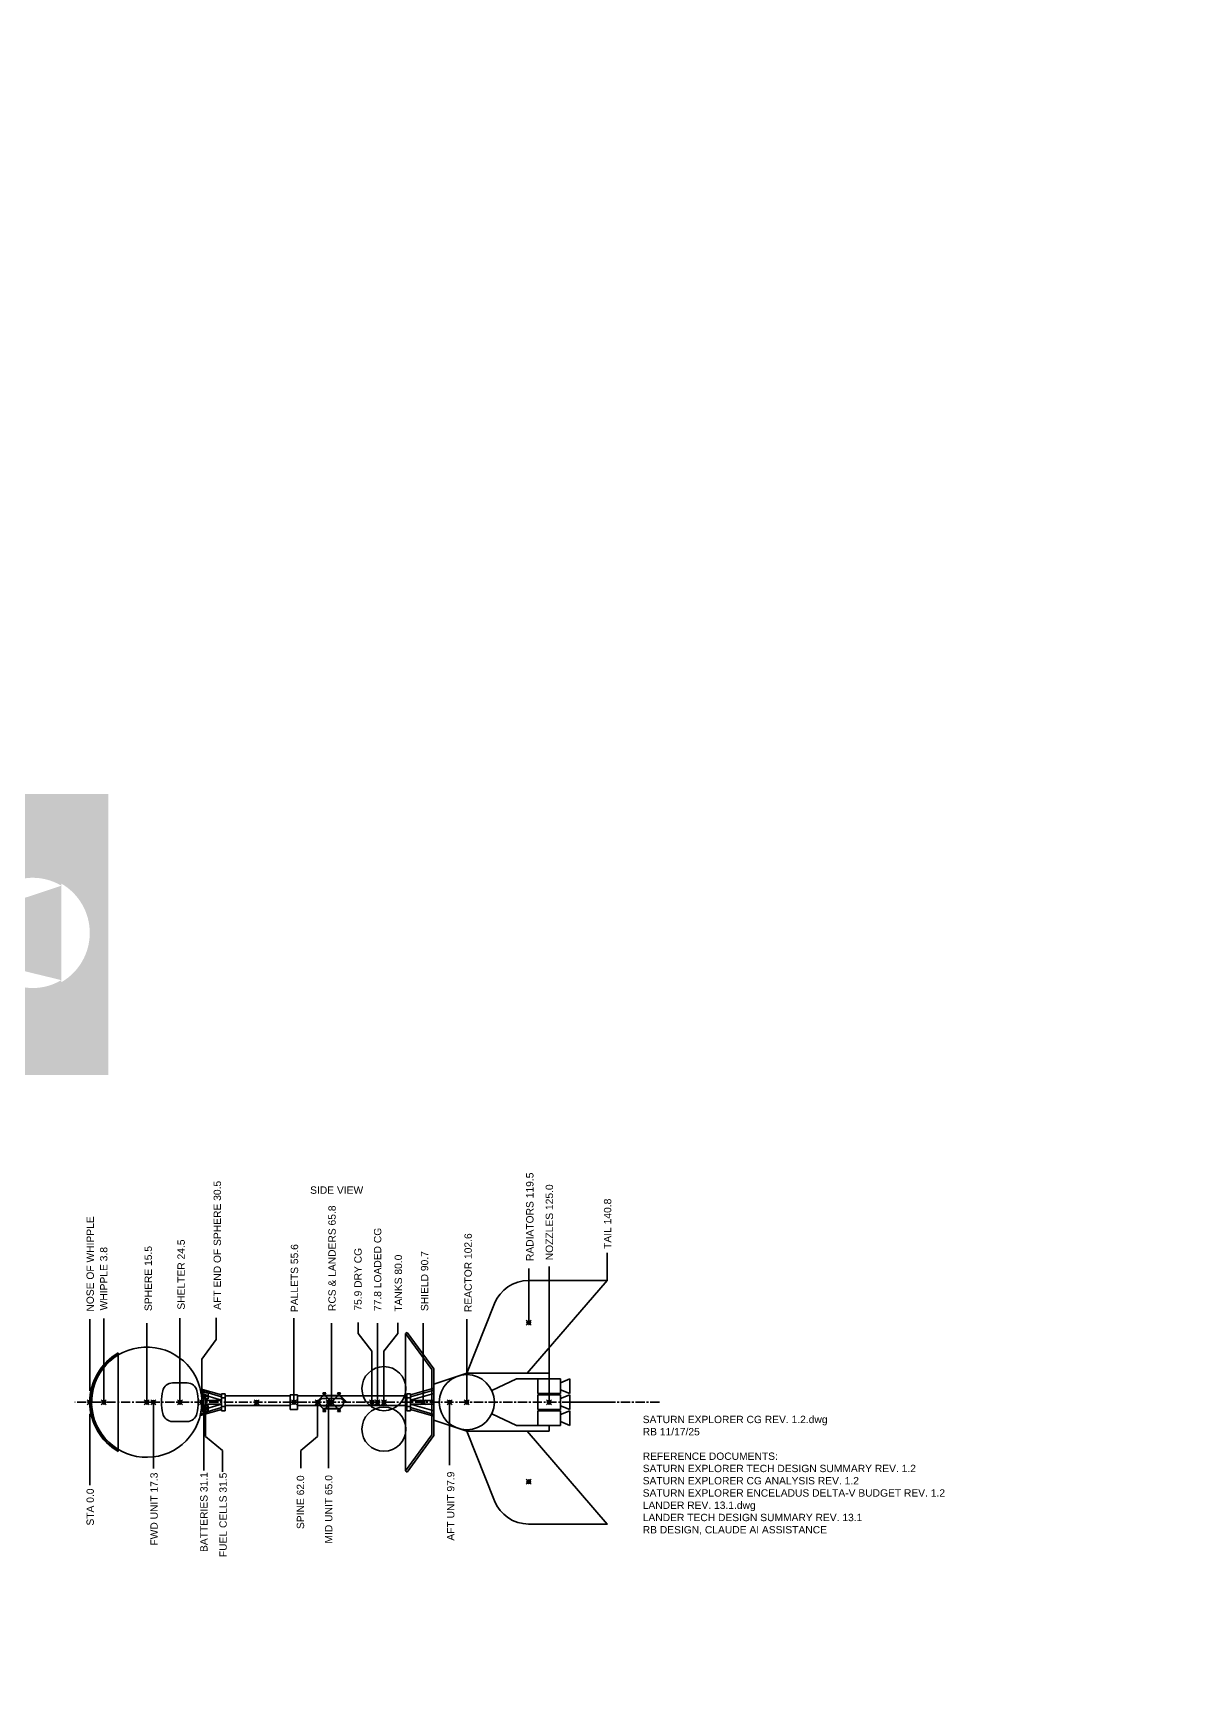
# Model space of a CAD drawing. Extents: x -331 to 300, y -77 to 474.
# Drawn here: x -15.4 to 299.9, y -77.5 to 372.5 of the extents above; entities that cross this region are included whole.
import ezdxf

# ---------------------------------------------------------------- set-up
doc = ezdxf.new("R2010")
doc.units = 0
doc.header["$LTSCALE"] = 2
doc.header["$MEASUREMENT"] = 0
doc.linetypes.add('CENTER', pattern=[2, 1.25, -0.25, 0.25, -0.25])
doc.layers.get('0').update_dxf_attribs({"color": 2, "linetype": 'CONTINUOUS'})
for name, color, linetype in [('BAT', 6, 'CONTINUOUS'), ('CENTERLINE', 5, 'CENTER'), ('DIM', 5, 'CONTINUOUS'), ('GEN', 30, 'CONTINUOUS'), ('HATCH', 6, 'CONTINUOUS'), ('NOZZLE', 1, 'CONTINUOUS'), ('PROFILE', 7, 'CONTINUOUS'), ('RADIATORS', 1, 'CONTINUOUS'), ('RCS', 5, 'CONTINUOUS'), ('REACTOR', 6, 'CONTINUOUS'), ('RING', 94, 'CONTINUOUS'), ('SHELTER', 52, 'CONTINUOUS'), ('SHIELDING', 132, 'CONTINUOUS'), ('STA', 5, 'CONTINUOUS'), ('STRUCTURE', 250, 'CONTINUOUS'), ('TANKS', 5, 'CONTINUOUS'), ('TEXT', 5, 'CONTINUOUS'), ('UTILITIES', 7, 'CONTINUOUS'), ('VIEW', 7, 'CONTINUOUS'), ('WHIPPLE', 60, 'CONTINUOUS')]:
    doc.layers.add(name, color=color, linetype=linetype)
doc.styles.get("Standard").update_dxf_attribs({"font": 'arial.ttf'})

# ---------------------------------------------------------------- blocks, each defined once
blk = doc.blocks.new('SHELTER')
blk.add_lwpolyline([(4.650573, -3.092811, 0.108871), (4.650573, 3.091775, 0.352025), (1.965, 5.25), (-1.965, 5.25, 0.352025), (-4.650573, 3.091775, 0.108871), (-4.650573, -3.092811, 0.352025), (-1.965, -5.251036), (1.965, -5.251036, 0.352025)], format="xyb", close=True)
blk = doc.blocks.new('CG')
at = {"layer": 'DIM'}
for p, q in [((0.676991, 0.676991), (-0.676991, -0.676991)), ((-0.676991, 0.676991), (0.676991, -0.676991))]:
    blk.add_line(p, q, dxfattribs=at)
blk.add_circle((0, 0), 0.5, dxfattribs=at)

msp = doc.modelspace()

# ---------------------------------------------------------------- hatches: boundary and pattern name
at = {"layer": 'PROFILE'}
h = msp.add_hatch(color=256, dxfattribs=at)
edge = h.paths.add_edge_path(flags=16)
edge.add_arc((-35.507666, 127.53409), 0.4, 214.649489, 475.722368)
edge = h.paths.add_edge_path(flags=16)
edge.add_line((-35.609939, 127.147386), (-36.107514, 127.123312))
edge = h.paths.add_edge_path(flags=16)
edge.add_arc((-35.507666, 127.53409), 0.4, 154.404555, 175.967301)
edge = h.paths.add_edge_path(flags=16)
edge.add_arc((-36.101817, 127.193253), 0.070172, 85.343003, 265.343003)
edge = h.paths.add_edge_path(flags=16)
edge.add_line((-36.096119, 127.263193), (-35.836724, 127.306669))
edge = h.paths.add_edge_path(flags=16)
edge.add_line((-35.885257, 128.060482), (-35.68127, 127.894454))
edge = h.paths.add_edge_path(flags=16)
edge.add_line((-35.906676, 127.562221), (-36.622239, 127.62199))
edge = h.paths.add_edge_path(flags=16)
edge.add_line((-35.836724, 127.306669), (-36.687309, 127.375957))
edge = h.paths.add_edge_path(flags=16)
edge.add_line((-35.868413, 127.706896), (-36.519966, 128.008694))
edge = h.paths.add_edge_path(flags=16)
edge.add_line((-35.68127, 127.894454), (-36.454897, 128.254727))
edge = h.paths.add_edge_path(flags=16)
edge.add_line((-35.405393, 127.920795), (-35.826009, 128.187706))
edge = h.paths.add_edge_path(flags=0)
edge.add_arc((-35.855633, 128.124094), 0.070172, 65.028854, 245.028854)
edge = h.paths.add_edge_path(flags=16)
edge.add_arc((-34.879272, 127.367896), 0.25, 0, 360)
edge = h.paths.add_edge_path(flags=16)
edge.add_line((-36.519966, 128.008694), (-36.454897, 128.254727))
edge = h.paths.add_edge_path(flags=16)
edge.add_line((-36.687309, 127.375957), (-36.622239, 127.62199))
edge = h.paths.add_edge_path(flags=16)
edge.add_arc((-102.602098, 127.676437), 7.5, 0, 360)
edge = h.paths.add_edge_path(flags=0)
edge.add_arc((-62.802098, 139.420385), 2.25, 310.813198, 437.160412)
edge = h.paths.add_edge_path(flags=16)
edge.add_arc((-62.802098, 139.420385), 2.25, 102.839588, 229.186802)
edge = h.paths.add_edge_path(flags=0)
edge.add_line((-58.302098, 131.767484), (-58.302098, 133.767484))
edge = h.paths.add_edge_path(flags=0)
edge.add_line((-58.302098, 131.767484), (-57.605811, 133.407673))
edge = h.paths.add_edge_path(flags=16)
edge.add_line((-56.184981, 130.047494), (-57.605811, 133.407673))
edge = h.paths.add_edge_path(flags=0)
edge.add_line((-67.302098, 131.767484), (-67.998385, 133.407673))
edge = h.paths.add_edge_path(flags=0)
edge.add_line((-67.302098, 131.767484), (-67.302098, 133.767484))
edge = h.paths.add_edge_path(flags=16)
edge.add_line((-69.419215, 130.047494), (-67.998385, 133.407673))
edge = h.paths.add_edge_path(flags=0)
edge.add_line((-67.302098, 131.767484), (-58.302098, 131.767484))
edge = h.paths.add_edge_path(flags=16)
edge.add_line((-69.772768, 130.047494), (-69.076904, 130.047494))
edge = h.paths.add_edge_path(flags=16)
edge.add_line((-69.772768, 130.047494), (-69.772768, 129.908488))
edge = h.paths.add_edge_path(flags=16)
edge.add_line((-69.076904, 130.047494), (-69.076904, 129.908488))
edge = h.paths.add_edge_path(flags=16)
edge.add_line((-69.419215, 130.047494), (-69.419215, 129.908488))
edge = h.paths.add_edge_path(flags=16)
edge.add_line((-67.979337, 131.514093), (-67.392411, 131.688688))
edge = h.paths.add_edge_path(flags=0)
edge.add_line((-68.009056, 131.609091), (-67.979337, 131.514093))
edge = h.paths.add_edge_path(flags=0)
edge.add_line((-67.302098, 131.767484), (-67.40727, 131.736186))
edge = h.paths.add_edge_path(flags=0)
edge.add_line((-68.009056, 131.609091), (-67.422129, 131.783685))
edge = h.paths.add_edge_path(flags=0)
edge.add_line((-67.422129, 131.783685), (-67.392411, 131.688688))
edge = h.paths.add_edge_path(flags=16)
edge.add_line((-67.994176, 131.561528), (-68.891992, 131.294346))
edge = h.paths.add_edge_path(flags=16)
edge.add_line((-56.184981, 130.047494), (-56.184981, 129.908488))
edge = h.paths.add_edge_path(flags=16)
edge.add_line((-55.831428, 130.047494), (-55.831428, 129.908488))
edge = h.paths.add_edge_path(flags=16)
edge.add_line((-56.527292, 130.047494), (-56.527292, 129.908488))
edge = h.paths.add_edge_path(flags=16)
edge.add_line((-55.831428, 130.047494), (-56.527292, 130.047494))
edge = h.paths.add_edge_path(flags=0)
edge.add_line((-58.182067, 131.783685), (-58.211786, 131.688688))
edge = h.paths.add_edge_path(flags=0)
edge.add_line((-57.595141, 131.609091), (-58.182067, 131.783685))
edge = h.paths.add_edge_path(flags=0)
edge.add_line((-58.302098, 131.767484), (-58.196926, 131.736186))
edge = h.paths.add_edge_path(flags=16)
edge.add_line((-57.61002, 131.561528), (-56.712205, 131.294346))
edge = h.paths.add_edge_path(flags=0)
edge.add_line((-57.595141, 131.609091), (-57.62486, 131.514093))
edge = h.paths.add_edge_path(flags=16)
edge.add_line((-57.62486, 131.514093), (-58.211786, 131.688688))
h.paths.add_polyline_path([(-64.802098, 137.717484), (-64.802098, 135.717484), (-60.802098, 135.717484), (-60.802098, 137.717484)], flags=0)
edge = h.paths.add_edge_path(flags=0)
edge.add_arc((-66.052098, 134.692484), 0.8, 89.999995, 270.000005, ccw=False)
edge.add_line((-66.052098, 135.492484), (-59.552098, 135.492484))
edge.add_arc((-59.552098, 134.692484), 0.8, -89.999995, 89.999995, ccw=False)
edge.add_line((-59.552098, 133.892484), (-66.052098, 133.892484))
edge = h.paths.add_edge_path(flags=16)
edge.add_line((-67.302098, 133.767484), (-58.302098, 133.767484))
edge = h.paths.add_edge_path(flags=16)
edge.add_line((-67.302098, 133.667484), (-58.302098, 133.667484))
edge = h.paths.add_edge_path(flags=0)
edge.add_arc((-67.998385, 133.407673), 0.1, 0, 360)
edge = h.paths.add_edge_path(flags=16)
edge.add_line((-67.302098, 133.767484), (-67.998385, 133.407673))
edge = h.paths.add_edge_path(flags=0)
edge.add_arc((-60.212098, 134.692484), 0.8, 269.999995, 450.000005)
edge.add_line((-60.212098, 135.492484), (-65.392098, 135.492484))
edge.add_arc((-65.392098, 134.692484), 0.8, 90.000005, 269.999995)
edge.add_line((-65.392098, 133.892484), (-60.212098, 133.892484))
edge = h.paths.add_edge_path(flags=0)
edge.add_line((-63.552098, 133.892484), (-63.552098, 133.767484))
edge = h.paths.add_edge_path(flags=0)
edge.add_line((-65.302098, 133.892484), (-65.302098, 133.767484))
edge = h.paths.add_edge_path(flags=0)
edge.add_line((-60.302098, 133.892484), (-60.302098, 133.767484))
edge = h.paths.add_edge_path(flags=0)
edge.add_line((-62.052098, 133.892484), (-62.052098, 133.767484))
edge = h.paths.add_edge_path(flags=0)
edge.add_arc((-57.605811, 133.407673), 0.1, 0, 360)
edge = h.paths.add_edge_path(flags=16)
edge.add_line((-58.302098, 133.767484), (-57.605811, 133.407673))
edge = h.paths.add_edge_path(flags=0)
edge.add_line((-60.302098, 135.717484), (-60.302098, 135.492484))
edge = h.paths.add_edge_path(flags=0)
edge.add_line((-62.052098, 135.717484), (-62.052098, 135.492484))
edge = h.paths.add_edge_path(flags=0)
edge.add_line((-63.552098, 135.717484), (-63.552098, 135.492484))
edge = h.paths.add_edge_path(flags=0)
edge.add_line((-65.302098, 135.717484), (-65.302098, 135.492484))
edge = h.paths.add_edge_path(flags=0)
edge.add_line((-63.552098, 135.617484), (-65.302098, 135.617484))
edge = h.paths.add_edge_path(flags=0)
edge.add_line((-63.552098, 135.717484), (-65.302098, 135.717484))
edge = h.paths.add_edge_path(flags=0)
edge.add_line((-62.052098, 135.717484), (-60.302098, 135.717484))
edge = h.paths.add_edge_path(flags=0)
edge.add_line((-62.052098, 135.617484), (-60.302098, 135.617484))
edge = h.paths.add_edge_path(flags=16)
edge.add_line((-63.302098, 141.864126), (-62.302098, 141.864126))
edge = h.paths.add_edge_path(flags=16)
edge.add_line((-63.302098, 141.614126), (-62.302098, 141.614126))
edge = h.paths.add_edge_path(flags=0)
edge.add_line((-63.302098, 141.614126), (-63.302098, 141.864126))
edge = h.paths.add_edge_path(flags=0)
edge.add_line((-62.302098, 141.864126), (-62.302098, 141.614126))
edge = h.paths.add_edge_path(flags=16)
edge.add_arc((-62.802098, 115.93249), 2.25, 282.839588, 409.186802)
edge = h.paths.add_edge_path(flags=0)
edge.add_arc((-62.802098, 115.93249), 2.25, 130.813198, 257.160412)
edge = h.paths.add_edge_path(flags=0)
edge.add_line((-58.302098, 123.58539), (-58.302098, 121.58539))
edge = h.paths.add_edge_path(flags=0)
edge.add_line((-58.302098, 123.58539), (-57.605811, 121.945202))
edge = h.paths.add_edge_path(flags=16)
edge.add_line((-56.184981, 125.30538), (-57.605811, 121.945202))
edge = h.paths.add_edge_path(flags=0)
edge.add_line((-67.302098, 123.58539), (-67.998385, 121.945202))
edge = h.paths.add_edge_path(flags=0)
edge.add_line((-67.302098, 123.58539), (-67.302098, 121.58539))
edge = h.paths.add_edge_path(flags=16)
edge.add_line((-69.419215, 125.30538), (-67.998385, 121.945202))
edge = h.paths.add_edge_path(flags=0)
edge.add_line((-67.302098, 123.58539), (-58.302098, 123.58539))
edge = h.paths.add_edge_path(flags=16)
edge.add_line((-69.772768, 125.30538), (-69.076904, 125.30538))
edge = h.paths.add_edge_path(flags=16)
edge.add_line((-69.772768, 125.30538), (-69.772768, 125.444387))
edge = h.paths.add_edge_path(flags=16)
edge.add_line((-69.076904, 125.30538), (-69.076904, 125.444387))
edge = h.paths.add_edge_path(flags=16)
edge.add_line((-69.419215, 125.30538), (-69.419215, 125.444387))
edge = h.paths.add_edge_path(flags=16)
edge.add_line((-67.979337, 123.838781), (-67.392411, 123.664187))
edge = h.paths.add_edge_path(flags=0)
edge.add_line((-68.009056, 123.743784), (-67.979337, 123.838781))
edge = h.paths.add_edge_path(flags=0)
edge.add_line((-67.302098, 123.58539), (-67.40727, 123.616688))
edge = h.paths.add_edge_path(flags=0)
edge.add_line((-68.009056, 123.743784), (-67.422129, 123.56919))
edge = h.paths.add_edge_path(flags=0)
edge.add_line((-67.422129, 123.56919), (-67.392411, 123.664187))
edge = h.paths.add_edge_path(flags=16)
edge.add_line((-67.994176, 123.791347), (-68.891992, 124.058529))
edge = h.paths.add_edge_path(flags=16)
edge.add_line((-56.184981, 125.30538), (-56.184981, 125.444387))
edge = h.paths.add_edge_path(flags=16)
edge.add_line((-55.831428, 125.30538), (-55.831428, 125.444387))
edge = h.paths.add_edge_path(flags=16)
edge.add_line((-56.527292, 125.30538), (-56.527292, 125.444387))
edge = h.paths.add_edge_path(flags=16)
edge.add_line((-55.831428, 125.30538), (-56.527292, 125.30538))
edge = h.paths.add_edge_path(flags=0)
edge.add_line((-58.182067, 123.56919), (-58.211786, 123.664187))
edge = h.paths.add_edge_path(flags=0)
edge.add_line((-57.595141, 123.743784), (-58.182067, 123.56919))
edge = h.paths.add_edge_path(flags=0)
edge.add_line((-58.302098, 123.58539), (-58.196926, 123.616688))
edge = h.paths.add_edge_path(flags=16)
edge.add_line((-57.61002, 123.791347), (-56.712205, 124.058529))
edge = h.paths.add_edge_path(flags=0)
edge.add_line((-57.595141, 123.743784), (-57.62486, 123.838781))
edge = h.paths.add_edge_path(flags=16)
edge.add_line((-57.62486, 123.838781), (-58.211786, 123.664187))
h.paths.add_polyline_path([(-64.802098, 117.63539), (-64.802098, 119.63539), (-60.802098, 119.63539), (-60.802098, 117.63539)], flags=0)
edge = h.paths.add_edge_path(flags=0)
edge.add_arc((-66.052098, 120.66039), 0.8, 89.999995, 270.000005)
edge.add_line((-66.052098, 119.86039), (-59.552098, 119.86039))
edge.add_arc((-59.552098, 120.66039), 0.8, 270.000005, 449.999995)
edge.add_line((-59.552098, 121.46039), (-66.052098, 121.46039))
edge = h.paths.add_edge_path(flags=0)
edge.add_line((-67.302098, 121.58539), (-58.302098, 121.58539))
edge = h.paths.add_edge_path(flags=0)
edge.add_line((-67.302098, 121.68539), (-58.302098, 121.68539))
edge = h.paths.add_edge_path(flags=0)
edge.add_arc((-67.998385, 121.945202), 0.1, 0, 360)
edge = h.paths.add_edge_path(flags=0)
edge.add_line((-67.302098, 121.58539), (-67.998385, 121.945202))
edge = h.paths.add_edge_path(flags=0)
edge.add_arc((-60.212098, 120.66039), 0.8, -90.000005, 90.000005, ccw=False)
edge.add_line((-60.212098, 119.86039), (-65.392098, 119.86039))
edge.add_arc((-65.392098, 120.66039), 0.8, 90.000005, 269.999995, ccw=False)
edge.add_line((-65.392098, 121.46039), (-60.212098, 121.46039))
edge = h.paths.add_edge_path(flags=0)
edge.add_line((-63.552098, 121.46039), (-63.552098, 121.58539))
edge = h.paths.add_edge_path(flags=0)
edge.add_line((-65.302098, 121.46039), (-65.302098, 121.58539))
edge = h.paths.add_edge_path(flags=0)
edge.add_line((-60.302098, 121.46039), (-60.302098, 121.58539))
edge = h.paths.add_edge_path(flags=0)
edge.add_line((-62.052098, 121.46039), (-62.052098, 121.58539))
edge = h.paths.add_edge_path(flags=0)
edge.add_arc((-57.605811, 121.945202), 0.1, 0, 360)
edge = h.paths.add_edge_path(flags=0)
edge.add_line((-58.302098, 121.58539), (-57.605811, 121.945202))
edge = h.paths.add_edge_path(flags=0)
edge.add_line((-60.302098, 119.63539), (-60.302098, 119.86039))
edge = h.paths.add_edge_path(flags=0)
edge.add_line((-62.052098, 119.63539), (-62.052098, 119.86039))
edge = h.paths.add_edge_path(flags=0)
edge.add_line((-63.552098, 119.63539), (-63.552098, 119.86039))
edge = h.paths.add_edge_path(flags=0)
edge.add_line((-65.302098, 119.63539), (-65.302098, 119.86039))
edge = h.paths.add_edge_path(flags=0)
edge.add_line((-63.552098, 119.73539), (-65.302098, 119.73539))
edge = h.paths.add_edge_path(flags=0)
edge.add_line((-63.552098, 119.63539), (-65.302098, 119.63539))
edge = h.paths.add_edge_path(flags=0)
edge.add_line((-62.052098, 119.63539), (-60.302098, 119.63539))
edge = h.paths.add_edge_path(flags=0)
edge.add_line((-62.052098, 119.73539), (-60.302098, 119.73539))
edge = h.paths.add_edge_path(flags=16)
edge.add_line((-63.302098, 113.488749), (-62.302098, 113.488749))
edge = h.paths.add_edge_path(flags=16)
edge.add_line((-63.302098, 113.738749), (-62.302098, 113.738749))
edge = h.paths.add_edge_path(flags=0)
edge.add_line((-63.302098, 113.738749), (-63.302098, 113.488749))
edge = h.paths.add_edge_path(flags=0)
edge.add_line((-62.302098, 113.488749), (-62.302098, 113.738749))
h.paths.add_polyline_path([(-154.422388, 165.438571), (5.083508, 165.438571), (5.083508, 88.987915), (-154.422388, 88.987915)])
edge = h.paths.add_edge_path(flags=16)
edge.add_line((-7.75, 141.099831), (-7.75, 114.253044))
edge.add_arc((-15.5, 127.676437), 15.5, 300, 420)
h.paths.add_polyline_path([(-30.75, 129.797758), (-31.35, 129.797758), (-31.35, 128.807808), (-30.75, 128.807808)], flags=0)
h.paths.add_polyline_path([(-30.75, 126.792554), (-32.25, 126.792554), (-32.25, 125.024787), (-30.75, 125.024787)], flags=0)
h.paths.add_polyline_path([(-45, 131.676437), (-49, 131.676437), (-49, 123.676437), (-45, 123.676437)], flags=0)
h.paths.add_polyline_path([(-82.455924, 146.675137), (-82.051556, 146.381051), (-82.051556, 108.971823), (-82.455924, 108.677737), (-89.693524, 118.629437), (-89.693524, 136.723437)], flags=16)
h.paths.add_polyline_path([(-113.102098, 134.006564), (-119.3, 134.006564), (-119.3, 130.006564), (-113.102098, 130.006564)], flags=0)
h.paths.add_polyline_path([(-113.102098, 121.34631), (-113.102098, 125.34631), (-119.3, 125.34631), (-119.3, 121.34631)], flags=0)
h.paths.add_polyline_path([(-113.102098, 129.676437), (-113.102098, 125.676437), (-119.3, 125.676437), (-119.3, 129.676437)], flags=16)
h.paths.add_polyline_path([(-118.993054, 135.568735), (-102.621804, 135.568735), (-111.132831, 147.696307), (-133.396704, 162.126155), (-149.767954, 162.126155), (-141.256928, 149.998583)], flags=16)
h.paths.add_polyline_path([(-118.993054, 119.78414), (-102.621804, 119.78414), (-111.132831, 107.656568), (-133.396704, 93.22672), (-149.767954, 93.22672), (-141.256928, 105.354292)], flags=16)
h.paths.add_polyline_path([(-118.993054, 119.78414), (-102.621804, 119.78414), (-111.132831, 107.656568), (-133.396704, 93.22672), (-149.767954, 93.22672), (-141.256928, 105.354292)], flags=0)
edge = h.paths.add_edge_path(flags=16)
edge.add_arc((-15.5, 127.676437), 15, 58.891077, 156.839259)
edge.add_line((-30.46663, 128.676437), (-30.46663, 126.676437))
edge.add_line((-45, 126.810412), (-36.880391, 126.810412))
edge.add_line((-45, 129.408488), (-36.780391, 129.408488))
edge.add_line((-102.602098, 135.176437), (-102.621804, 135.568735))
edge.add_line((-102.602098, 120.176437), (-102.621804, 119.78414))
edge.add_line((-118.993054, 119.78414), (-118.993054, 121.34631))
edge.add_line((-118.993054, 135.568735), (-118.993054, 134.006564))
edge.add_line((-29.542851, 133.827893), (-30.249958, 133.120787))
edge.add_line((-31.664172, 135.949214), (-32.371278, 135.242107))
edge.add_line((-31.664172, 135.949214), (-29.291076, 133.576118))
edge.add_line((-30.75, 128.676437), (-30.75, 130.288766))
edge.add_line((-30.75, 129.232072), (-31.35, 129.232072))
edge.add_line((-30.46663, 126.676437), (-30.75, 126.676437))
edge.add_line((-30.46663, 128.676437), (-31.598871, 128.676437))
edge.add_line((-31.598871, 128.676437), (-31.598871, 126.792554))
edge.add_line((-32.25, 128.560321), (-32.25, 129.808634))
edge.add_line((-31.35, 129.267428), (-32.25, 129.267428))
edge.add_line((-31.598871, 128.560321), (-32.25, 128.560321))
edge.add_line((-30.75, 126.085447), (-32.25, 126.085447))
edge.add_line((-32.371278, 135.242107), (-29.684405, 132.555234))
edge.add_arc((-15.5, 127.676437), 15, 156.839259, 176.177446)
edge.add_line((-36.880391, 125.944387), (-36.780391, 125.944387))
edge.add_line((-36.780391, 129.408488), (-36.780391, 125.944387))
edge.add_line((-36.880391, 129.408488), (-36.880391, 125.944387))
edge.add_line((-45, 126.542463), (-49, 126.542463))
edge.add_line((-45, 127.542463), (-49, 127.542463))
edge.add_line((-45, 128.810412), (-49, 128.810412))
edge.add_line((-45, 127.810412), (-49, 127.810412))
edge.add_line((-45, 130.542463), (-49, 130.542463))
edge.add_line((-45, 124.810412), (-49, 124.810412))
edge.add_line((-57.897677, 129.408488), (-57.320327, 129.908488))
edge.add_line((-55.049636, 129.908488), (-57.320327, 129.908488))
edge.add_line((-54.472286, 129.408488), (-55.049636, 129.908488))
edge.add_line((-55.049636, 125.444387), (-57.320327, 125.444387))
edge.add_line((-53.472286, 126.810412), (-55.049636, 125.444387))
edge.add_line((-58.897677, 126.810412), (-57.320327, 125.444387))
edge.add_line((-29.98193, 131.584596), (-36.780391, 129.408488))
edge.add_line((-29.98193, 123.768279), (-36.780391, 125.944387))
edge.add_line((-30.241032, 130.451681), (-36.780391, 128.358509))
edge.add_line((-32.25, 125.544241), (-36.780391, 126.994366))
edge.add_arc((-15.5, 127.676437), 15, 183.822554, 301.108923)
edge.add_line((-67.70652, 129.408488), (-68.28387, 129.908488))
edge.add_line((-71.13191, 129.408488), (-70.55456, 129.908488))
edge.add_line((-70.55456, 129.908488), (-68.28387, 129.908488))
edge.add_line((-70.55456, 125.444387), (-68.28387, 125.444387))
edge.add_line((-72.13191, 126.810412), (-70.55456, 125.444387))
edge.add_line((-66.70652, 126.810412), (-68.28387, 125.444387))
edge.add_line((-89.693524, 129.408488), (-89.693524, 125.944387))
edge.add_arc((-83.029574, 130.92445), 5.13, 280.990527, 439.009473)
edge.add_arc((-83.029574, 121.180412), 5.13, 280.990527, 431.75223)
edge.add_line((-121.8, 134.006564), (-119.3, 132.97103))
edge.add_line((-121.8, 130.006564), (-119.3, 131.042098))
edge.add_line((-121.8, 129.676437), (-119.3, 128.640903))
edge.add_line((-121.8, 125.34631), (-121.8, 121.34631))
edge.add_line((-121.8, 125.34631), (-119.3, 124.310776))
edge.add_line((-121.8, 121.34631), (-119.3, 122.381844))
edge.add_line((-121.8, 125.676437), (-119.3, 126.711971))
edge.add_line((-121.8, 125.676437), (-121.8, 129.676437))
edge.add_line((-121.8, 130.006564), (-121.8, 134.006564))
edge.add_line((-113.102098, 134.006564), (-109.02515, 131.548698))
edge.add_line((-113.102098, 121.34631), (-109.02515, 123.804177))
edge.add_line((-95.638805, 124.890302), (-89.693524, 126.944387))
edge.add_line((-96.257809, 123.676437), (-89.693524, 125.944387))
edge.add_line((-95.638805, 130.462572), (-89.693524, 128.408488))
edge.add_line((-96.257809, 131.676437), (-89.693524, 129.408488))
edge.add_line((-78.12868, 129.408488), (-49, 129.408488))
edge.add_line((-79.965004, 126.810412), (-49, 126.810412))

# ---------------------------------------------------------------- linework, layer by layer
at = {"layer": 'BAT'}
for p, q in [((30.75, 2.12132), (31.35, 2.12132)), ((30.75, 2.12132), (30.75, 1.131371)), ((30.75, 1.555635), (31.35, 1.555635)), ((30.75, 1.131371), (31.35, 1.131371)), ((31.35, 2.12132), (31.35, 1.131371)), ((30.75, -2.12132), (30.75, -1.131371)), ((30.75, -1.131371), (31.35, -1.131371)), ((30.75, -1.555635), (31.35, -1.555635)), ((30.75, -2.12132), (31.35, -2.12132)), ((31.35, -2.12132), (31.35, -1.131371))]:
    msp.add_line(p, q, dxfattribs=at)
at = {"layer": 'CENTERLINE'}
msp.add_line((155.024405, 0), (-4.087986, 0), dxfattribs=at)
at = {"layer": 'GEN'}
for p, q in [((30.75, 2.65165), (32.25, 2.65165)), ((30.75, 0.883883), (30.75, 2.65165)), ((30.75, 1.59099), (32.25, 1.59099)), ((30.75, 0.883883), (32.25, 0.883883)), ((32.25, 0.883883), (32.25, 2.65165)), ((30.75, -0.883883), (30.75, -2.65165)), ((30.75, -0.883883), (32.25, -0.883883)), ((30.75, -1.59099), (32.25, -1.59099)), ((30.75, -2.65165), (32.25, -2.65165)), ((32.25, -0.883883), (32.25, -2.65165))]:
    msp.add_line(p, q, dxfattribs=at)
at = {"layer": 'HATCH'}
msp.add_line((31.598871, 1), (31.598871, -1), dxfattribs=at)
at = {"layer": 'NOZZLE'}
for p, q in [((116.102098, 6.330127), (109.391023, 3.187553)), ((116.102098, 6.330127), (121.901049, 6.330127)), ((121.901049, 6.330127), (121.901049, 2.330127)), ((121.901049, 6.330127), (128.098951, 6.330127)), ((128.098951, 2.330127), (128.098951, 6.330127)), ((130.598951, 6.330127), (128.098951, 5.294593)), ((130.598951, 2.330127), (130.598951, 6.330127)), ((121.901049, 2.330127), (128.098951, 2.330127)), ((121.901049, 2), (128.098951, 2)), ((121.901049, 2), (121.901049, -2)), ((130.598951, 2.330127), (128.098951, 3.365661)), ((128.098951, -2), (128.098951, 2)), ((130.598951, 2), (128.098951, 0.964466)), ((130.598951, -2), (130.598951, 2)), ((116.102098, -6.330127), (109.391023, -3.187553)), ((121.901049, -2), (128.098951, -2)), ((121.901049, -2.330127), (128.098951, -2.330127)), ((121.901049, -6.330127), (121.901049, -2.330127)), ((130.598951, -2), (128.098951, -0.964466)), ((128.098951, -2.330127), (128.098951, -6.330127)), ((130.598951, -2.330127), (128.098951, -3.365661)), ((130.598951, -2.330127), (130.598951, -6.330127)), ((116.102098, -6.330127), (121.901049, -6.330127)), ((121.901049, -6.330127), (128.098951, -6.330127)), ((130.598951, -6.330127), (128.098951, -5.294593))]:
    msp.add_line(p, q, dxfattribs=at)
at = {"layer": 'RADIATORS'}
msp.add_line((130.598951, 0), (140.832814, 0), dxfattribs=at)
for points in [[(110.12526, 26.828701), (102.621804, 7.892297), (118.993054, 7.892297), (140.832814, 33.144908), (119.422016, 33.144908, 0.307565)], [(110.12526, -26.828701), (102.621804, -7.892297), (118.993054, -7.892297), (140.832814, -33.144908), (119.422016, -33.144908, -0.307565)]]:
    msp.add_lwpolyline(points, format="xyb", close=True, dxfattribs=at)
at = {"layer": 'RCS'}
msp.add_lwpolyline([(68.136804, 1, -1), (68.136804, -1), (63.467392, -1, -1), (63.467392, 1)], format="xyb", close=True, dxfattribs=at)
msp.add_lwpolyline([(68.136804, 1, -1), (68.136804, -1), (63.467392, -1, -1), (63.467392, 1)], format="xyb", close=True, dxfattribs=at)
at = {"layer": 'REACTOR'}
msp.add_circle((102.602098, 0), 7.5, dxfattribs=at)
at = {"layer": 'RING'}
msp.add_line((15.875, 0), (15.125, 0), dxfattribs=at)
at = {"layer": 'SHELTER'}
for p, q in [((30.46663, 1), (31.598871, 1)), ((30.46663, -1), (31.598871, -1))]:
    msp.add_line(p, q, dxfattribs=at)
at = {"layer": 'SHIELDING'}
for p, q in [((86.355924, 18.9987), (85.951556, 18.704614)), ((85.951556, 18.704614), (85.951556, -18.704614)), ((86.355924, -18.9987), (85.951556, -18.704614))]:
    msp.add_line(p, q, dxfattribs=at)
for points in [[(85.951556, 18.704614), (93.093524, 8.884408), (93.093524, -8.884408), (85.951556, -18.704614)], [(86.355924, 18.9987), (93.593524, 9.047), (93.593524, -9.047), (86.355924, -18.9987)]]:
    msp.add_lwpolyline(points, dxfattribs=at)
msp.add_arc((15.5, 0), 15, 3.822554, 0, dxfattribs=at)
at = {"layer": 'STA'}
for p, q in [((140.832814, 33.144908), (140.832814, 40.618011)), ((119.470787, 21.635337), (119.470787, 36.332253)), ((125, 0), (125, 36.910546)), ((0, 3.126032), (0, 22.563794)), ((3.82, 0), (3.82, 22.793054)), ((24.514508, 0), (24.514508, 22.902468)), ((34.439274, 17.064592), (34.439274, 22.925877)), ((55.55264, 0), (55.55264, 22.902468)), ((102.602098, 0), (102.602098, 22.599126)), ((15.5, 21.535541), (15.5, 0)), ((65.802098, 0), (65.802098, 21.535541)), ((73.02321, 18.69076), (73.02321, 21.697009)), ((76.8, 13.903031), (73.02321, 18.69076)), ((78.3, 0), (78.3, 21.535541)), ((80.051556, 13.903031), (83.828347, 18.69076)), ((83.828347, 18.69076), (83.828347, 21.630778)), ((90.7, 0), (90.7, 21.535541)), ((30.5, 11.736151), (34.439274, 17.064592)), ((76.8, 0), (76.8, 13.903031)), ((80.051556, 0), (80.051556, 13.903031)), ((30.5, 0), (30.5, 11.736151)), ((17.33, 0), (17.33, -18.055323)), ((31.05, 1.626346), (31.05, -18.597181)), ((61.996762, 0), (61.996762, -9.347272)), ((65, 0), (65, -17.947839)), ((97.9, 0), (97.9, -17.130053)), ((0, -3.126032), (0, -22.563794)), ((31.5, -1.767767), (31.5, -9.347272)), ((31.5, -9.347272), (36.099179, -13.11972)), ((36.099179, -13.11972), (36.099179, -18.95945)), ((61.996762, -9.347272), (57.397584, -13.11972)), ((57.397584, -13.11972), (57.397584, -17.9782))]:
    msp.add_line(p, q, dxfattribs=at)
at = {"layer": 'STRUCTURE'}
for p, q in [((93.593524, 4.904284), (102.621804, 7.892297)), ((93.593524, 4.904284), (93.593524, -4.904284)), ((102.602098, 7.5), (102.621804, 7.892297)), ((125, 7.892297), (102.621804, 7.892297)), ((125, 7.892297), (125, 6.330127)), ((30.168828, 3.134564), (35.87591, 1.482051)), ((35.87591, 0.5), (31.598871, 0.5)), ((35.87591, 2.309401), (36.87591, 2.309401)), ((35.87591, -2.309401), (35.87591, 2.309401)), ((35.87591, 1.154701), (36.87591, 1.154701)), ((36.87591, -2.309401), (36.87591, 2.309401)), ((54.55264, 1.732051), (36.87591, 1.732051)), ((54.55264, 1.732051), (36.87591, 1.732051)), ((54.55264, 2), (56.55264, 2)), ((54.55264, 2), (54.55264, -2)), ((54.55264, 0), (56.55264, 0)), ((56.55264, 2), (56.55264, -2)), ((86.285962, 1.732051), (56.55264, 1.732051)), ((63.503383, 1.808847), (61.694535, 0)), ((61.803142, 0), (61.694535, 0)), ((63.535193, 1.732051), (61.803142, 0)), ((63.406483, 2.522669), (64.197713, 2.522669)), ((63.704667, 2.006462), (63.406483, 2.522669)), ((63.503383, 2.006462), (64.100814, 2.006462)), ((63.503383, 2.006462), (63.503383, 1.808847)), ((63.503383, 1.808847), (64.100814, 1.808847)), ((68.100814, 1.808847), (63.503383, 1.808847)), ((63.535193, 1.732051), (63.503383, 1.808847)), ((64.069003, 1.732051), (63.802098, 1.732051)), ((63.899529, 2.006462), (64.197713, 2.522669)), ((64.100814, 1.808847), (64.069003, 1.732051)), ((64.069003, 1.732051), (65.802098, -0.001044)), ((64.100814, 2.006462), (64.100814, 1.808847)), ((64.100814, 1.808847), (65.802098, 0.107563)), ((67.426586, 1.732051), (64.17761, 1.732051)), ((67.503383, 1.808847), (65.802098, 0.107563)), ((67.535193, 1.732051), (65.802098, -0.001044)), ((65.802098, 0.107563), (65.802098, 0.053259)), ((68.197713, 2.522669), (67.406483, 2.522669)), ((67.704667, 2.006462), (67.406483, 2.522669)), ((68.100814, 2.006462), (67.503383, 2.006462)), ((67.503383, 2.006462), (67.503383, 1.808847)), ((68.100814, 1.808847), (67.503383, 1.808847)), ((67.503383, 1.808847), (67.535193, 1.732051)), ((67.802098, 1.732051), (67.535193, 1.732051)), ((67.899529, 2.006462), (68.197713, 2.522669)), ((68.069003, 1.732051), (68.100814, 1.808847)), ((68.069003, 1.732051), (69.801054, 0)), ((68.069003, 1.732051), (69.801054, 0)), ((68.100814, 2.006462), (68.100814, 1.808847)), ((68.100814, 1.808847), (69.909661, 0)), ((68.100814, 1.808847), (69.909661, 0)), ((69.801054, 0), (69.909661, 0)), ((69.801054, 0), (69.909661, 0)), ((69.801054, 0), (69.909661, 0)), ((69.801054, 0), (69.909661, 0)), ((87.285962, 2.309401), (86.285962, 2.309401)), ((86.285962, -2.309401), (86.285962, 2.309401)), ((87.285962, 1.154701), (86.285962, 1.154701)), ((87.285962, 1.982051), (93.593524, 3.772108)), ((93.593524, 3.308437), (87.285962, 1.482051)), ((93.593524, 2.378205), (87.285962, 0.551819)), ((87.285962, -2.309401), (87.285962, 2.309401)), ((87.285962, 0.5), (87.285962, 1.982051)), ((87.285962, 0.5), (93.593524, 0.5)), ((30.168828, -3.134564), (35.87591, -1.482051)), ((35.87591, -0.5), (31.598871, -0.5)), ((35.87591, -1.154701), (36.87591, -1.154701)), ((35.87591, -2.309401), (36.87591, -2.309401)), ((54.55264, -0.866025), (36.87591, -0.866025)), ((54.55264, -2), (56.55264, -2)), ((86.285962, -0.866025), (56.55264, -0.866025)), ((63.503383, -1.808847), (62.560561, -0.866025)), ((63.535193, -1.732051), (62.669168, -0.866025)), ((63.704667, -2.006462), (63.406483, -2.522669)), ((63.406483, -2.522669), (64.197713, -2.522669)), ((63.535193, -1.732051), (63.503383, -1.808847)), ((63.503383, -1.808847), (64.100814, -1.808847)), ((68.100814, -1.808847), (63.503383, -1.808847)), ((68.100814, -1.808847), (63.503383, -1.808847)), ((63.503383, -2.006462), (63.503383, -1.808847)), ((63.503383, -2.006462), (64.100814, -2.006462)), ((63.899529, -2.006462), (64.197713, -2.522669)), ((64.069003, -1.732051), (64.935029, -0.866025)), ((64.069003, -1.732051), (64.100814, -1.808847)), ((64.100814, -1.808847), (65.043636, -0.866025)), ((64.100814, -2.006462), (64.100814, -1.808847)), ((67.503383, -1.808847), (66.560561, -0.866025)), ((67.535193, -1.732051), (66.669168, -0.866025)), ((67.704667, -2.006462), (67.406483, -2.522669)), ((68.197713, -2.522669), (67.406483, -2.522669)), ((67.535193, -1.732051), (67.503383, -1.808847)), ((67.503383, -2.006462), (67.503383, -1.808847)), ((68.100814, -1.808847), (67.503383, -1.808847)), ((68.100814, -2.006462), (67.503383, -2.006462)), ((67.899529, -2.006462), (68.197713, -2.522669)), ((68.069003, -1.732051), (68.935029, -0.866025)), ((68.069003, -1.732051), (68.935029, -0.866025)), ((68.100814, -1.808847), (68.069003, -1.732051)), ((68.100814, -1.808847), (69.043636, -0.866025)), ((68.100814, -1.808847), (69.043636, -0.866025)), ((68.100814, -2.006462), (68.100814, -1.808847)), ((87.285962, -1.154701), (86.285962, -1.154701)), ((87.285962, -2.309401), (86.285962, -2.309401)), ((87.285962, -0.5), (87.285962, -1.982051)), ((87.285962, -0.5), (93.593524, -0.5)), ((93.593524, -2.378205), (87.285962, -0.551819)), ((93.593524, -3.308437), (87.285962, -1.482051)), ((87.285962, -1.982051), (93.593524, -3.772108)), ((93.593524, -4.904284), (102.621804, -7.892297)), ((102.621804, -7.892297), (102.602098, -7.5)), ((125, -7.892297), (102.621804, -7.892297)), ((125, -7.892297), (125, -6.330127))]:
    msp.add_line(p, q, dxfattribs=at)
for points in [[(35.87591, 0.5), (35.87591, 1.982051), (30.053005, 3.634564), (30.34462, 2.153431), (35.87591, 0.551819)], [(35.87591, -0.5), (35.87591, -1.982051), (30.053005, -3.634564), (30.34462, -2.153431), (35.87591, -0.551819)]]:
    msp.add_lwpolyline(points, dxfattribs=at)
at = {"layer": 'TANKS'}
for centre in [(80.051556, 3.683013), (80.051556, -7.366025)]:
    msp.add_circle(centre, 6, dxfattribs=at)
at = {"layer": 'UTILITIES'}
msp.add_line((18.357292, 0), (16.125, 0), dxfattribs=at)
at = {"layer": 'VIEW'}
for p, q in [((64.069003, 1.732051), (63.535193, 1.732051)), ((67.426586, 1.732051), (64.17761, 1.732051)), ((68.069003, 1.732051), (67.535193, 1.732051)), ((64.069003, -1.732051), (63.535193, -1.732051)), ((67.426586, -1.732051), (64.17761, -1.732051)), ((68.069003, -1.732051), (67.535193, -1.732051))]:
    msp.add_line(p, q, dxfattribs=at)
at = {"layer": 'WHIPPLE'}
msp.add_line((7.75, 13.423394), (7.75, -13.423394), dxfattribs=at)
for radius, start, end in [(15.5, 120, 240), (15.35, 120.323785, 239.676215)]:
    msp.add_arc((15.5, 0), radius, start, end, dxfattribs=at)

# ---------------------------------------------------------------- block references
at = {"layer": 'DIM'}
for p in [(119.470787, 21.635337), (0, 0), (3.82, 0), (15.5, 0), (17.33, 0), (24.514508, 0), (30.5, 0), (45.37847, 0), (55.55264, 0), (61.996762, 0), (65, 0), (65.802098, 0), (76.8, 0), (78.3, 0), (80.051556, 0), (90.7, 0), (97.9, 0), (102.583894, 0), (125, 0), (119.470787, -21.635337)]:
    msp.add_blockref('CG', p, dxfattribs=at)
at = {"layer": 'DIM', "xscale": -1, "rotation": 180}
for p in [(31.05, 1.626346), (31.5, -1.767767)]:
    msp.add_blockref('CG', p, dxfattribs=at)
at = {"layer": 'SHELTER'}
msp.add_blockref('SHELTER', (24.514508, 0), dxfattribs=at)

# ---------------------------------------------------------------- texts
at = {"layer": 'DIM', "attachment_point": 6}
for insert, char_height in [((33.284376, 372.497467), 4.32), ((26.741627, 367.036218), 4.32), ((246.215418, 291.787347), 4.32), ((158.557127, 285.5695), 4.32), ((239.672669, 286.326098), 4.32), ((152.014378, 280.10825), 4.32), ((152.964889, 272.739531), 4.32), ((218.400075, 272.739531), 4.32), ((146.422141, 267.278281), 4.32), ((211.857326, 267.278281), 4.32), ((253.482164, 245.328621), 4.32), ((165.823873, 239.110773), 4.32), ((246.939415, 239.867372), 4.32), ((159.281124, 233.649524), 4.32), ((160.231635, 226.280804), 4.32), ((225.66682, 226.280804), 4.32), ((153.688886, 220.819555), 4.32), ((219.124072, 220.819555), 4.32), ((299.931237, 148.856929), 4.32), ((212.272946, 142.639082), 4.32), ((293.388489, 143.39568), 4.32), ((205.730198, 137.177832), 4.32), ((272.115894, 129.809113), 4.32), ((265.573146, 124.347863), 4.32), ((65.109586, 117.303463), 4.32), ((58.566838, 111.842214), 4.32), ((60.499226, -22.437975), 1.8)]:
    msp.add_mtext('\\A1;', dxfattribs=dict(at, insert=insert, char_height=char_height))
at = {"layer": 'DIM', "char_height": 4.32, "attachment_point": 6, "rotation": 270}
for insert in [(77.593582, -70.92646), (83.054831, -77.469209)]:
    msp.add_mtext('\\A1;', dxfattribs=dict(at, insert=insert))
at = {"layer": 'STA'}
for s, p in [('AFT END OF SPHERE 30.5', (35.69915, 25.135775)), ('RADIATORS 119.5', (120.751824, 38.398749)), ('NOZZLES 125.0', (126.063275, 38.614179)), ('TAIL 140.8', (141.912874, 41.705967)), ('NOSE OF WHIPPLE', (1.110498, 24.649886)), ('RCS & LANDERS 65.8', (66.925234, 24.79297)), ('77.8 LOADED CG', (79.331441, 24.79297)), ('REACTOR 102.6', (103.951641, 24.519883)), ('WHIPPLE 3.8', (4.794924, 24.986695)), ('SPHERE 15.5', (16.910822, 24.79297)), ('SHELTER 24.5', (25.854437, 25.17231)), ('PALLETS 55.6', (56.701659, 24.520104)), ('75.9 DRY CG', (73.985582, 24.904313)), ('SHIELD 90.7', (92.110822, 24.79297)), ('TANKS 80.0', (84.969174, 24.61935)), ('FWD UNIT 17.3', (18.493584, -39.012768)), ('BATTERIES 31.1', (32.054561, -40.761536)), ('FUEL CELLS 31.5', (37.268611, -42.156014)), ('SPINE 62.0', (58.333112, -34.508769)), ('MID UNIT 65.0', (66.004717, -38.461312)), ('AFT UNIT 97.9', (99.217529, -37.677666)), ('STA 0.0', (1.110498, -33.573328))]:
    msp.add_text(s, height=2, rotation=90, dxfattribs=at).set_placement(p)
at = {"layer": 'TEXT', "char_height": 2}
for s, insert, width, attachment_point in [('SIDE VIEW', (67.183048, 57.681725), 40.29, 5), ('SATURN EXPLORER CG REV. 1.2.dwg\\PRB 11/17/25\\P\\PREFERENCE DOCUMENTS:\\PSATURN EXPLORER TECH DESIGN SUMMARY REV. 1.2\\PSATURN EXPLORER CG ANALYSIS REV. 1.2\\PSATURN EXPLORER ENCELADUS DELTA-V BUDGET REV. 1.2\\PLANDER REV. 13.1.dwg\\PLANDER TECH DESIGN SUMMARY REV. 13.1\\PRB DESIGN, CLAUDE AI ASSISTANCE', (150.470379, -3.694059), 91.6, 1)]:
    msp.add_mtext(s, dxfattribs=dict(at, insert=insert, width=width, attachment_point=attachment_point))

doc.saveas('drawing.dxf')
